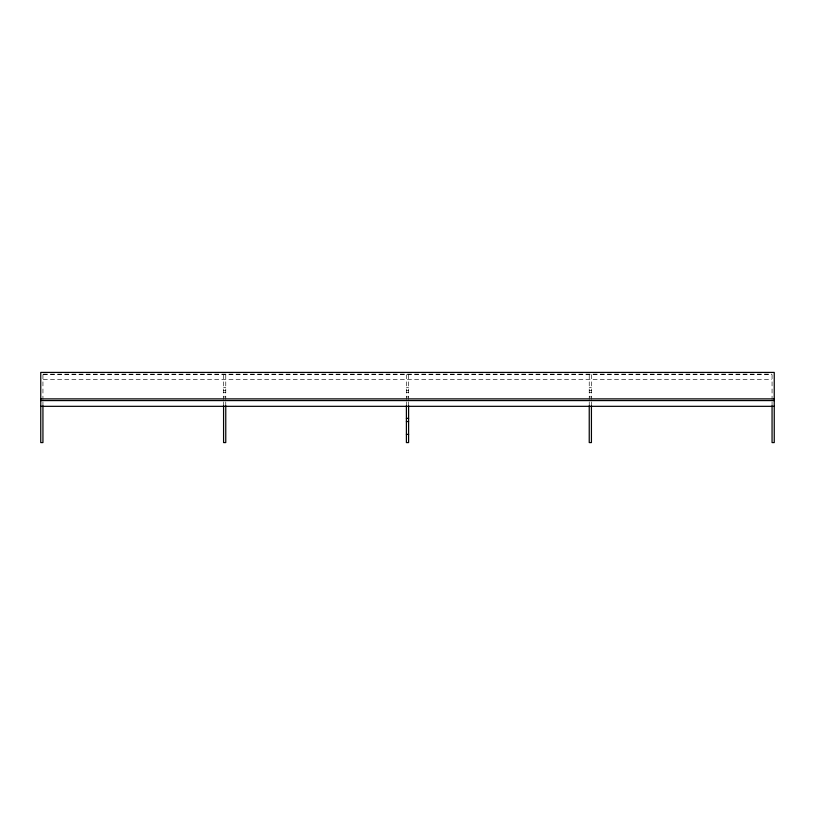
<?xml version="1.0" encoding="UTF-8"?>
<svg xmlns="http://www.w3.org/2000/svg" width="815" height="815" viewBox="0 0 815 815"><rect width="100%" height="100%" fill="white"/><g stroke="black" fill="none" stroke-linecap="round" stroke-linejoin="round"><path stroke-width="0.61" stroke-dasharray="4.08 3.06" d="M43.297 374.136L771.703 374.116M43.297 374.696L771.703 374.696M43.297 379.596L771.703 379.596M223.575 387.573L225.765 387.573M406.4 387.573L408.6 387.573M589.235 387.573L591.425 387.573M223.575 390.426L225.765 390.426M406.4 390.426L408.6 390.426M589.235 390.426L591.425 390.426M223.575 392.586L225.765 392.586M406.4 392.586L408.6 392.586M589.235 392.586L591.425 392.586M223.575 396.936L225.765 396.936M406.4 396.936L408.6 396.936M589.235 396.936L591.425 396.936M772.06 374.696L772.06 399.482M772.06 401.846L772.06 405.055M591.425 374.696L591.425 399.482M591.425 401.846L591.425 405.055M589.235 374.696L589.235 399.482M589.235 401.846L589.235 405.055M408.6 374.696L408.6 399.482M408.6 401.846L408.6 405.055M406.4 374.696L406.4 399.482M406.4 401.846L406.4 406.328M225.765 374.696L225.765 399.482M225.765 401.846L225.765 405.055M223.575 374.696L223.575 399.482M223.575 401.846L223.575 406.328M42.94 374.696L42.94 399.482M42.94 401.846L42.94 405.055"/><path stroke-width="1.22" d="M40.75 398.881L774.25 398.881M40.75 400.583L774.25 400.583M40.75 406.328L774.25 406.328M406.4 418.339L408.6 418.339M406.4 421.549L408.6 421.549M406.4 434.375L408.6 434.375M772.06 405.656L772.06 442.586L774.25 442.586L774.25 372.414L40.75 372.414L40.75 442.586L42.94 442.586L42.94 405.656M591.425 405.656L591.425 442.586L589.235 442.586L589.235 405.656M408.6 405.656L408.6 442.586L406.4 442.586L406.4 405.656M225.765 405.656L225.765 442.586L223.575 442.586L223.575 405.656"/></g></svg>
